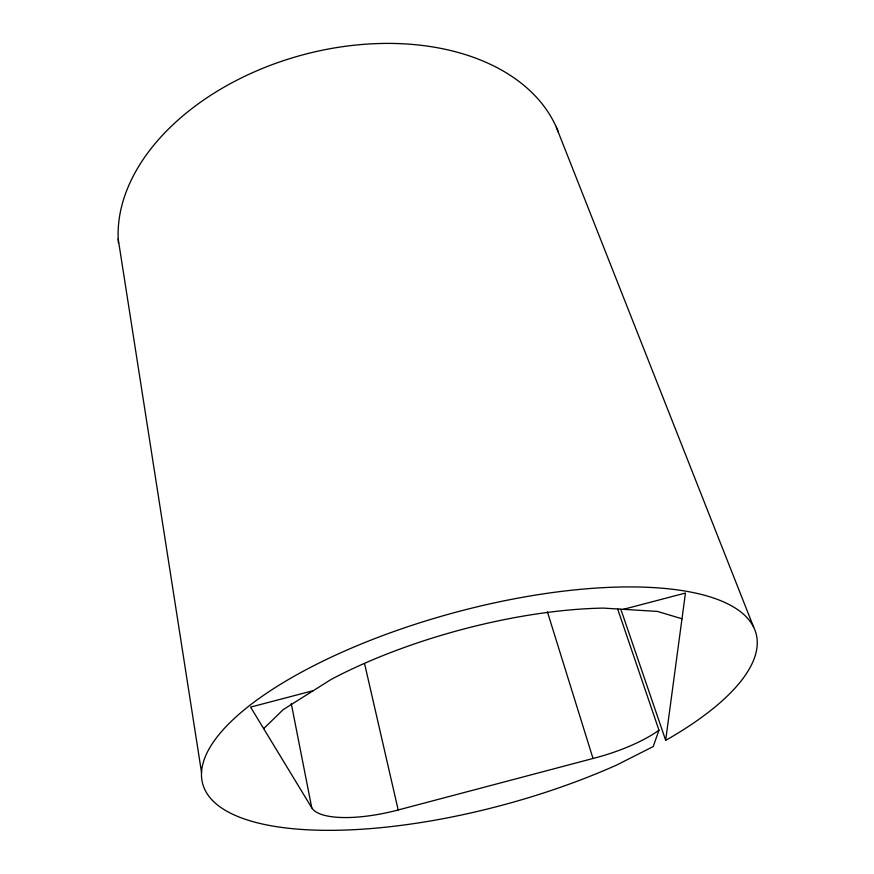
<?xml version="1.0" encoding="UTF-8"?>
<svg xmlns="http://www.w3.org/2000/svg" width="874" height="874" viewBox="0 0 874 874"><rect width="100%" height="100%" fill="white"/><g stroke="black" fill="none" stroke-linecap="round" stroke-linejoin="round"><path stroke-width="1.31" d="M617.601 608.828L658.963 730.183L653.217 746.56L616.727 765.023A286.694 99.188 -15.2 0 1 202.134 781.4A286.694 99.188 -15.2 0 1 582.237 589.174A286.694 99.188 -15.2 0 1 667.441 739.371L665.66 740.267L685.445 593.053L623.337 609.342M263.664 728.643L283.198 709.622L331.246 679.371A247.484 85.291 -15.2 0 1 603.104 608.096L657.412 611.418L681.993 618.781M658.963 730.183L655.533 732.609A83.543 26.559 -16.5 0 1 593.02 758.479L398.194 809.969A79.643 25.335 -13.9 0 1 311.767 807.827L250.587 707.099L313.351 690.635M556.334 127.222L753.672 627.226M620.835 609.244L665.66 740.267M547.419 611.876L593.02 758.479M364.655 664L398.194 809.969M291.25 703.472L311.767 807.827M118.198 238.984L201.533 772.452M118.46 243.07A227.917 151.814 -15.2 0 1 307.899 53.522A227.917 151.814 -15.2 0 1 558.399 132.203"/></g></svg>
